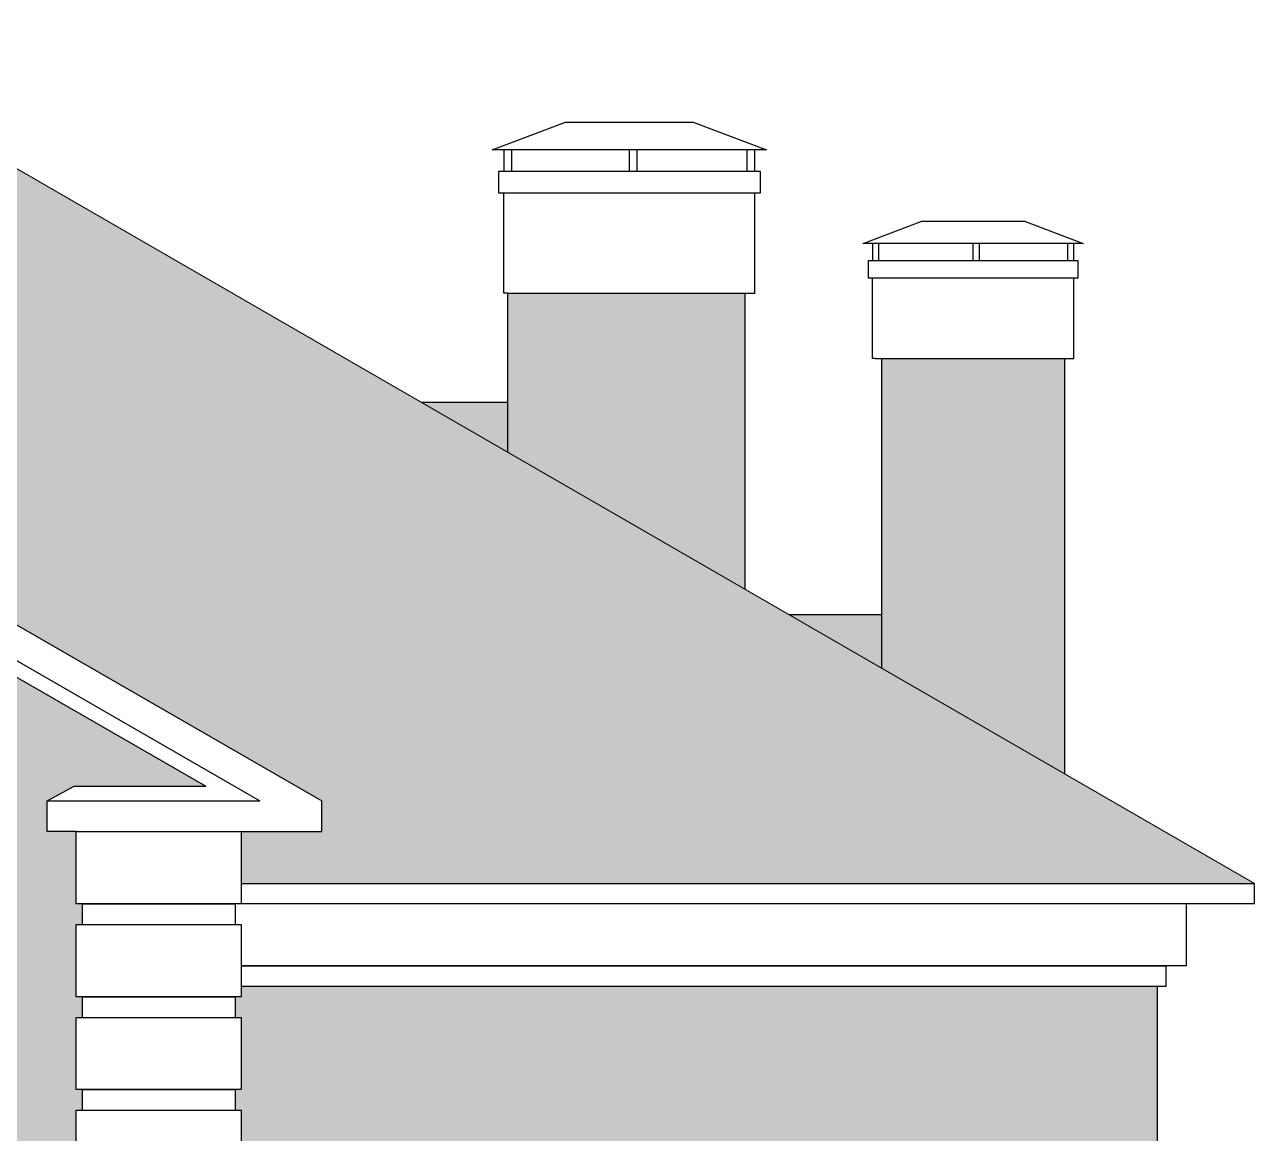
# Model space of a CAD drawing. Header units: centimetres. Extents: x -11062 to 12236, y -3130 to 12397.
# Drawn here: x 10561 to 11157, y 11805 to 12342 of the extents above; entities that cross this region are included whole.
import ezdxf

# ---------------------------------------------------------------- set-up
doc = ezdxf.new("R2010")
doc.units = ezdxf.units.CM
doc.layers.add('fasada kuce', color=25, linetype='Continuous')
doc.layers.add('visinske kote', color=161, linetype='Continuous')

# ---------------------------------------------------------------- blocks, each defined once
blk = doc.blocks.new('dimnjak tip 2')
at = {"layer": 'fasada kuce', "ltscale": 200}
for p, q in [((-56.93, 59.1), (-56.93, 69.53)), ((0, 59.1), (0, 69.53)), ((3.74, 59.1), (3.74, 69.53)), ((57.1, 59.1), (57.1, 69.53)), ((60.84, 59.1), (60.84, 69.53)), ((-60.84, 0), (-60.84, 48.67)), ((60.84, 0), (60.84, 48.67)), ((-59.1, 0), (-60.84, 0)), ((-59.1, 0), (59.1, 0)), ((59.1, 0), (60.84, 0))]:
    blk.add_line(p, q, dxfattribs=at)
blk.add_lwpolyline([(-60.84, 69.53), (-66.49, 69.53), (-30.92, 83.01), (30.92, 83.01), (66.49, 69.53), (60.84, 69.53), (-56.93, 69.53), (-60.84, 69.53), (-60.84, 59.1)], dxfattribs=at)
blk.add_lwpolyline([(60.84, 48.67), (63.45, 48.67), (63.45, 59.1), (-63.45, 59.1), (-63.45, 48.67), (-60.84, 48.67)], close=True, dxfattribs=at)

msp = doc.modelspace()

# ---------------------------------------------------------------- hatches: boundary and pattern name
at = {"layer": 'fasada kuce', "lineweight": 5}
h = msp.add_hatch(color=256, dxfattribs=at)
h.dxf.hatch_style = 1
h.set_gradient(color1=(165, 105, 44), name='INVCURVED')
h.paths.add_polyline_path([(10260.33, 12217.95), (10339.33, 12217.95), (10339.33, 12138.95), (10260.33, 12138.95)], flags=16)
h.paths.add_polyline_path([(10471.33, 12138.95), (10471.33, 12217.95), (10550.33, 12217.95), (10550.33, 12138.95)], flags=16)
h.paths.add_polyline_path([(11157.33, 11925.9), (10376.26, 12342.13), (10218.21, 12250.88), (10218.21, 12228.11), (10209.63, 12228.11), (10209.63, 12088.11), (10147.63, 12088.11), (10147.63, 12210.13), (9922.08, 12079.91), (10033.33, 11925.9), (10144.33, 11925.9), (10144.33, 11950.95), (10105.33, 11950.95), (10105.33, 11965.95), (10405.33, 12138.95), (10705.33, 11965.95), (10705.33, 11950.95), (10666.33, 11950.95), (10666.33, 11925.9)])
at = {"layer": 'fasada kuce', "lineweight": 5, "true_color": 0xa5692c}
h = msp.add_hatch(dxfattribs=at)
h.set_pattern_fill('DOTS', color=35, scale=8)
h.set_pattern_definition([(0, (8444.418, 7661.423), (6.35, 12.7), [0, -12.7])])
h.paths.add_polyline_path([(10144.33, 11770.95), (10147.33, 11770.95), (10147.33, 11780.95), (10144.33, 11780.95), (10144.33, 11815.95), (10147.33, 11815.95), (10147.33, 11825.95), (10144.33, 11825.95), (10144.33, 11860.95), (10147.33, 11860.95), (10147.33, 11870.95), (10144.33, 11870.95), (10144.33, 11875.9), (10016.33, 11875.9), (10016.33, 11508.45), (10133.33, 11508.45), (10144.33, 11510.95), (10144.33, 11545.95), (10147.33, 11545.95), (10147.33, 11555.95), (10144.33, 11555.95), (10144.33, 11590.95), (10147.33, 11590.95), (10147.33, 11600.95), (10144.33, 11600.95), (10144.33, 11635.95), (10147.33, 11635.95), (10147.33, 11645.95), (10144.33, 11645.95), (10144.33, 11680.95), (10147.33, 11680.95), (10147.33, 11690.95), (10144.33, 11690.95), (10144.33, 11725.95), (10147.33, 11725.95), (10147.33, 11735.95), (10144.33, 11735.95)])
h.paths.add_polyline_path([(10016.33, 11875.9), (9885.33, 11875.9), (9885.33, 11508.45), (9890.33, 11508.45), (9890.33, 11793.45), (9892.33, 11793.45), (10007.33, 11793.45), (10007.33, 11508.45), (10016.33, 11508.45)])
h.paths.add_polyline_path([(9885.33, 11875.9), (9704.33, 11875.9), (9704.33, 11508.45), (9723.33, 11508.45), (9723.33, 11793.45), (9866.33, 11793.45), (9866.33, 11508.45), (9885.33, 11508.45)])
h.paths.add_polyline_path([(9704.33, 11875.9), (9573.33, 11875.9), (9573.33, 11508.45), (9582.33, 11508.45), (9582.33, 11793.45), (9697.33, 11793.45), (9699.33, 11793.45), (9699.33, 11508.45), (9704.33, 11508.45)])
h.paths.add_polyline_path([(9573.33, 11875.9), (9522.33, 11875.9), (9522.33, 11508.45), (9573.33, 11508.45)], flags=17)
h.paths.add_polyline_path([(9522.33, 11875.9), (9518.33, 11875.9), (9518.33, 11885.9), (9508.33, 11885.9), (9508.33, 11913.9), (9475.33, 11913.9), (9475.33, 11925.9), (9597.33, 11996.34), (9597.33, 12152.45), (9461.33, 12152.45), (9461.33, 11508.45), (9522.33, 11508.45)])
h.paths.add_polyline_path([(10209.63, 12228.11), (10147.63, 12228.11), (10147.63, 12088.11), (10209.63, 12088.11)])
h.paths.add_polyline_path([(10910.55, 12211.89), (10795.35, 12211.89), (10795.35, 12134.89), (10910.55, 12068.38)])
h.paths.add_polyline_path([(11065.5, 12180.27), (10976.55, 12180.27), (10976.55, 12030.27), (11065.5, 11978.92)])
h.paths.add_polyline_path([(10586.33, 11322.45), (10589.33, 11322.45), (10589.33, 11332.45), (10586.33, 11332.45), (10586.33, 11367.45), (10589.33, 11367.45), (10589.33, 11377.45), (10586.33, 11377.45), (10586.33, 11412.45), (10589.33, 11412.45), (10589.33, 11422.45), (10586.33, 11422.45), (10586.33, 11457.45), (10589.33, 11457.45), (10589.33, 11467.45), (10565.33, 11467.45), (10565.33, 11433.45), (10562.33, 11433.45), (10562.33, 11423.45), (10248.33, 11423.45), (10248.33, 11433.45), (10245.33, 11433.45), (10245.33, 11438.45), (10245.33, 11467.45), (10221.33, 11467.45), (10221.33, 11457.45), (10224.33, 11457.45), (10224.33, 11422.45), (10221.33, 11422.45), (10221.33, 11412.45), (10224.33, 11412.45), (10224.33, 11377.45), (10221.33, 11377.45), (10221.33, 11367.45), (10224.33, 11367.45), (10224.33, 11332.45), (10221.33, 11332.45), (10221.33, 11322.45), (10224.33, 11322.45), (10224.33, 11287.45), (10221.33, 11287.45), (10221.33, 11277.45), (10224.33, 11277.45), (10224.33, 11242.45), (10221.33, 11242.45), (10221.33, 11232.45), (10224.33, 11232.45), (10224.33, 11197.45), (10221.33, 11197.45), (10221.33, 11187.45), (10224.33, 11187.45), (10224.33, 11155.45), (10333.33, 11155.45), (10333.33, 11159.45), (10333.15, 11159.45), (10333.15, 11414.45), (10477.15, 11414.45), (10477.33, 11414.45), (10477.33, 11159.45), (10476.97, 11155.45), (10586.33, 11155.45), (10586.33, 11187.45), (10589.33, 11187.45), (10589.33, 11197.45), (10586.33, 11197.45), (10586.33, 11232.45), (10589.33, 11232.45), (10589.33, 11242.45), (10586.33, 11242.45), (10586.33, 11277.45), (10589.33, 11277.45), (10589.33, 11287.45), (10586.33, 11287.45)])
h.paths.add_polyline_path([(10816.83, 11210.45), (10711.83, 11210.45), (10711.83, 11155.45), (10816.83, 11155.45)])
h.paths.add_polyline_path([(10974.83, 11210.45), (10869.83, 11210.45), (10869.83, 11155.45), (10974.83, 11155.45)])
h.paths.add_polyline_path([(10586.33, 11905.95), (10589.33, 11905.95), (10589.33, 11915.95), (10586.33, 11915.95), (10586.33, 11950.95), (10572.33, 11950.95), (10572.33, 11965.95), (10585.39, 11972.95), (10649.15, 11972.95), (10405.33, 12113.56), (10161.51, 11972.95), (10225.27, 11972.95), (10238.33, 11965.95), (10238.33, 11950.95), (10224.33, 11950.95), (10224.33, 11915.95), (10221.33, 11915.95), (10221.33, 11905.95), (10224.33, 11905.95), (10224.33, 11870.95), (10221.33, 11870.95), (10221.33, 11860.95), (10224.33, 11860.95), (10224.33, 11825.95), (10221.33, 11825.95), (10221.33, 11815.95), (10224.33, 11815.95), (10224.33, 11780.95), (10221.33, 11780.95), (10221.33, 11770.95), (10224.33, 11770.95), (10224.33, 11735.95), (10221.33, 11735.95), (10221.33, 11725.95), (10224.33, 11725.95), (10224.33, 11690.95), (10221.33, 11690.95), (10221.33, 11680.95), (10224.33, 11680.95), (10224.33, 11645.95), (10221.33, 11645.95), (10221.33, 11635.95), (10224.33, 11635.95), (10224.33, 11600.95), (10221.33, 11600.95), (10221.33, 11590.95), (10224.33, 11590.95), (10224.33, 11555.95), (10221.33, 11555.95), (10221.33, 11545.95), (10224.33, 11545.95), (10224.33, 11510.95), (10235.33, 11508.45), (10575.33, 11508.45), (10586.33, 11510.95), (10586.33, 11545.95), (10589.33, 11545.95), (10589.33, 11555.95), (10586.33, 11555.95), (10586.33, 11590.95), (10589.33, 11590.95), (10589.33, 11600.95), (10586.33, 11600.95), (10586.33, 11635.95), (10589.33, 11635.95), (10589.33, 11645.95), (10586.33, 11645.95), (10586.33, 11680.95), (10589.33, 11680.95), (10589.33, 11690.95), (10586.33, 11690.95), (10586.33, 11725.95), (10589.33, 11725.95), (10589.33, 11735.95), (10586.33, 11735.95), (10586.33, 11770.95), (10589.33, 11770.95), (10589.33, 11780.95), (10586.33, 11780.95), (10586.33, 11815.95), (10589.33, 11815.95), (10589.33, 11825.95), (10586.33, 11825.95), (10586.33, 11860.95), (10589.33, 11860.95), (10589.33, 11870.95), (10586.33, 11870.95)])
h.paths.add_polyline_path([(10483.33, 11510.95), (10327.33, 11510.95), (10327.33, 11901.95, -1), (10483.33, 11901.95)], flags=16)
h.paths.add_polyline_path([(10457.33, 11692.95), (10353.33, 11692.95), (10353.33, 11510.95), (10457.33, 11510.95)], flags=0)
h.paths.add_polyline_path([(11110.33, 11875.9), (10666.33, 11875.9), (10666.33, 11870.95), (10663.33, 11870.95), (10663.33, 11860.95), (10666.33, 11860.95), (10666.33, 11825.95), (10663.33, 11825.95), (10663.33, 11815.95), (10666.33, 11815.95), (10666.33, 11780.95), (10663.33, 11780.95), (10663.33, 11770.95), (10666.33, 11770.95), (10666.33, 11735.95), (10663.33, 11735.95), (10663.33, 11725.95), (10666.33, 11725.95), (10666.33, 11690.95), (10663.33, 11690.95), (10663.33, 11680.95), (10666.33, 11680.95), (10666.33, 11645.95), (10663.33, 11645.95), (10663.33, 11635.95), (10666.33, 11635.95), (10666.33, 11600.95), (10663.33, 11600.95), (10663.33, 11590.95), (10666.33, 11590.95), (10666.33, 11555.95), (10663.33, 11555.95), (10663.33, 11545.95), (10666.33, 11545.95), (10666.33, 11510.95), (10677.33, 11508.45), (10686.33, 11508.45), (10686.33, 11793.45), (11000.33, 11793.45), (11000.33, 11508.45), (11110.33, 11508.45), (11110.33, 11732.9)])
h.paths.add_polyline_path([(10974.83, 11563.45), (10869.83, 11563.45), (10869.83, 11508.45), (10974.83, 11508.45)], flags=17)
h.paths.add_polyline_path([(10816.83, 11563.45), (10711.83, 11563.45), (10711.83, 11508.45), (10816.83, 11508.45)], flags=17)
h.paths.add_polyline_path([(9840.83, 11210.45), (9748.83, 11210.45), (9748.83, 11155.45), (9840.83, 11155.45)], flags=17)
h.paths.add_polyline_path([(9982.33, 11210.45), (9917.33, 11210.45), (9917.33, 11155.45), (9982.33, 11155.45)], flags=17)
h.paths.add_polyline_path([(10019.33, 11457.45), (10016.33, 11457.45), (10016.33, 11467.45), (9885.33, 11467.45), (9885.33, 11155.45), (9890.33, 11155.45), (9890.33, 11440.45), (9892.33, 11440.45), (10007.33, 11440.45), (10007.33, 11155.45), (10019.33, 11155.45), (10019.33, 11187.45), (10016.33, 11187.45), (10016.33, 11197.45), (10019.33, 11197.45), (10019.33, 11232.45), (10016.33, 11232.45), (10016.33, 11242.45), (10019.33, 11242.45), (10019.33, 11277.45), (10016.33, 11277.45), (10016.33, 11287.45), (10019.33, 11287.45), (10019.33, 11322.45), (10016.33, 11322.45), (10016.33, 11332.45), (10019.33, 11332.45), (10019.33, 11367.45), (10016.33, 11367.45), (10016.33, 11377.45), (10019.33, 11377.45), (10019.33, 11412.45), (10016.33, 11412.45), (10016.33, 11422.45), (10019.33, 11422.45)])
h.paths.add_polyline_path([(9885.33, 11467.45), (9704.33, 11467.45), (9704.33, 11155.45), (9723.33, 11155.45), (9723.33, 11440.45), (9866.33, 11440.45), (9866.33, 11155.45), (9885.33, 11155.45)])
h.paths.add_polyline_path([(9704.33, 11467.45), (9573.33, 11467.45), (9573.33, 11457.45), (9570.33, 11457.45), (9570.33, 11422.45), (9573.33, 11422.45), (9573.33, 11412.45), (9570.33, 11412.45), (9570.33, 11377.45), (9573.33, 11377.45), (9573.33, 11367.45), (9570.33, 11367.45), (9570.33, 11332.45), (9573.33, 11332.45), (9573.33, 11322.45), (9570.33, 11322.45), (9570.33, 11287.45), (9573.33, 11287.45), (9573.33, 11277.45), (9570.33, 11277.45), (9570.33, 11242.45), (9573.33, 11242.45), (9573.33, 11232.45), (9570.33, 11232.45), (9570.33, 11197.45), (9573.33, 11197.45), (9573.33, 11187.45), (9570.33, 11187.45), (9570.33, 11155.45), (9582.33, 11155.45), (9582.33, 11440.45), (9697.33, 11440.45), (9699.33, 11440.45), (9699.33, 11155.45), (9704.33, 11155.45)])
h.paths.add_polyline_path([(9672.33, 11210.45), (9607.33, 11210.45), (9607.33, 11155.45), (9672.33, 11155.45)], flags=17)
h.paths.add_polyline_path([(9672.33, 11563.45), (9607.33, 11563.45), (9607.33, 11508.45), (9672.33, 11508.45)], flags=17)
h.paths.add_polyline_path([(9840.83, 11563.45), (9748.83, 11563.45), (9748.83, 11508.45), (9840.83, 11508.45)], flags=17)
h.paths.add_polyline_path([(9982.33, 11563.45), (9917.33, 11563.45), (9917.33, 11508.45), (9982.33, 11508.45)], flags=17)
at = {"layer": 'fasada kuce', "lineweight": 5}
h = msp.add_hatch(color=256, dxfattribs=at)
h.set_gradient(color1=(165, 105, 44), name='INVCURVED')
h.paths.add_polyline_path([(9597.33, 12039.34), (9597.33, 11996.34), (9671.81, 12039.34)])
h.paths.add_polyline_path([(10795.35, 12134.89), (10795.35, 12158.89), (10753.78, 12158.89)])
h.paths.add_polyline_path([(10976.55, 12030.27), (10976.55, 12056.2), (10931.65, 12056.2)])
at = {"layer": 'visinske kote', "lineweight": 5}
h = msp.add_hatch(color=256, dxfattribs=at)
h.set_gradient(color1=(165, 105, 44), color2=(128, 128, 128), tint=1, name='INVCYLINDER')
h.paths.add_polyline_path([(11157.33, 11925.9), (10436.4, 12342.13), (10376.26, 12342.13)])

# ---------------------------------------------------------------- linework, layer by layer
at = {"layer": 'fasada kuce', "ltscale": 200}
for p, q in [((10795.35, 12211.89), (10795.35, 12134.89)), ((10910.55, 12068.38), (10910.55, 12211.89)), ((10976.55, 12180.27), (10976.55, 12030.27)), ((11065.5, 11978.92), (11065.5, 12180.27)), ((10795.35, 12158.89), (10753.78, 12158.89)), ((10405.33, 12138.95), (10705.33, 11965.95)), ((10405.33, 12121.64), (10675.3, 11965.95)), ((10405.33, 12113.56), (10649.15, 11972.95)), ((10931.65, 12056.2), (10976.55, 12056.2)), ((10572.33, 11965.95), (10585.39, 11972.95)), ((10585.39, 11972.95), (10649.15, 11972.95)), ((10572.33, 11950.95), (10572.33, 11965.95)), ((10572.33, 11965.95), (10675.3, 11965.95)), ((10705.33, 11950.95), (10705.33, 11965.95)), ((10586.33, 11950.95), (10572.33, 11950.95)), ((10586.33, 11950.95), (10666.33, 11950.95)), ((10586.33, 11915.95), (10586.33, 11950.95)), ((10666.33, 11950.95), (10666.33, 11915.95)), ((10666.33, 11950.95), (10705.33, 11950.95)), ((10666.33, 11925.9), (11157.33, 11925.9)), ((11157.33, 11916.1), (11157.33, 11925.9)), ((10666.33, 11915.95), (10586.33, 11915.95)), ((10666.33, 11916.1), (11124.33, 11916.1)), ((11124.33, 11916.1), (11124.33, 11885.9)), ((11124.33, 11916.1), (11157.33, 11916.1)), ((10666.33, 11885.9), (11114.33, 11885.9)), ((11124.33, 11885.9), (10666.33, 11885.9)), ((11114.33, 11885.9), (11114.33, 11875.9)), ((11114.33, 11875.9), (10666.33, 11875.9)), ((11110.33, 11732.9), (11110.33, 11875.9))]:
    msp.add_line(p, q, dxfattribs=at)
at = {"layer": 'fasada kuce', "lineweight": 5}
msp.add_lwpolyline([(10376.26, 12342.13), (10436.4, 12342.13), (11157.33, 11925.9)], dxfattribs=at)
at = {"layer": 'fasada kuce', "ltscale": 200}
for points in [[(10589.33, 11905.95), (10589.33, 11915.95), (10663.33, 11915.95), (10663.33, 11905.95)], [(10589.33, 11860.95), (10589.33, 11870.95), (10663.33, 11870.95), (10663.33, 11860.95)], [(10589.33, 11815.95), (10589.33, 11825.95), (10663.33, 11825.95), (10663.33, 11815.95)]]:
    msp.add_lwpolyline(points, dxfattribs=at)
for points in [[(10666.33, 11905.95), (10666.33, 11870.95), (10586.33, 11870.95), (10586.33, 11905.95)], [(10666.33, 11860.95), (10666.33, 11825.95), (10586.33, 11825.95), (10586.33, 11860.95)], [(10666.33, 11815.95), (10666.33, 11780.95), (10586.33, 11780.95), (10586.33, 11815.95)]]:
    msp.add_lwpolyline(points, close=True, dxfattribs=at)

# ---------------------------------------------------------------- block references
at = {"layer": 'visinske kote', "lineweight": 5}
msp.add_blockref('dimnjak tip 2', (10854.45, 12211.89), dxfattribs=at)
at = {"layer": 'visinske kote', "lineweight": 5, "xscale": 0.8024949786325059, "yscale": 0.8024949786325059, "zscale": 0.8024949786325059}
msp.add_blockref('dimnjak tip 2', (11021.03, 12180.27), dxfattribs=at)

doc.saveas('drawing.dxf')
